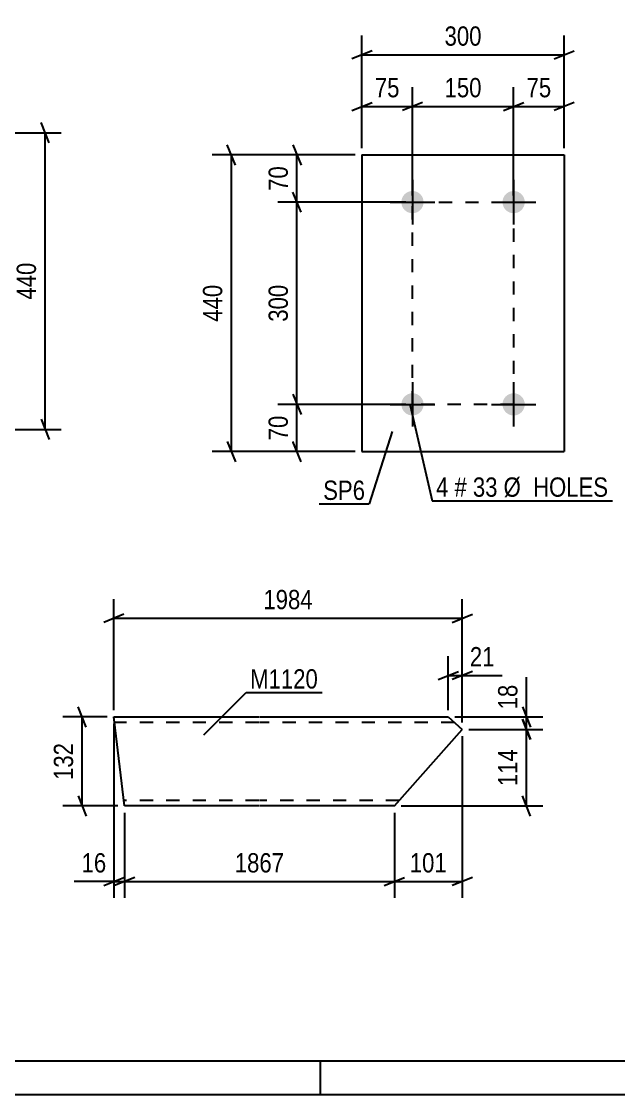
# Model space of a CAD drawing. Header units: millimetres. Extents: x 0 to 841, y 0 to 594.
# Drawn here: x 166.7 to 255.2, y 0 to 159.2 of the extents above; entities that cross this region are included whole.
import ezdxf

# ---------------------------------------------------------------- set-up
doc = ezdxf.new("R2010")
doc.units = ezdxf.units.MM
doc.linetypes.add('DXK_LINE_DOT2', pattern=[3.9198, 1.9599, -1.9599])
doc.styles.add('Arial Narrow', font='ARIALN.TTF', dxfattribs={"height": 0.2})

# ---------------------------------------------------------------- blocks, each defined once
blk = doc.blocks.new('Unknown-761549750-1135')
at = {"color": 5, "linetype": 'Continuous'}
for p, q in [((5, 5), (836, 5)), ((211, 0), (211, 5)), ((0, 0), (841, 0))]:
    blk.add_line(p, q, dxfattribs=at)
blk = doc.blocks.new('Part-761549750-12683 - 12682')
at = {"color": 2, "linetype": 'Continuous'}
for p, q in [((217.16, 139.37), (217.16, 95.37)), ((217.16, 139.37), (247.16, 139.37)), ((247.16, 139.37), (247.16, 95.37)), ((217.16, 95.37), (247.16, 95.37))]:
    blk.add_line(p, q, dxfattribs=at)
blk = doc.blocks.new('Bolt-761549750-12684 - 12682')
at = {"linetype": 'Continuous'}
for points in [[(224.66, 134.02, -1), (224.66, 130.72, -1)], [(239.66, 134.02, -1), (239.66, 130.72, -1)], [(224.66, 104.02, -1), (224.66, 100.72, -1)], [(239.66, 104.02, -1), (239.66, 100.72, -1)]]:
    blk.add_hatch(color=1, dxfattribs=at).paths.add_polyline_path(points)
at = {"color": 1, "linetype": 'Continuous'}
for p, q in [((224.66, 135.67), (224.66, 129.07)), ((239.66, 135.67), (239.66, 129.07)), ((221.36, 132.37), (227.96, 132.37)), ((236.36, 132.37), (242.96, 132.37)), ((224.66, 105.67), (224.66, 99.07)), ((239.66, 105.67), (239.66, 99.07)), ((221.36, 102.37), (227.96, 102.37)), ((236.36, 102.37), (242.96, 102.37))]:
    blk.add_line(p, q, dxfattribs=at)
blk = doc.blocks.new('Part-761549750-12703 - 12702')
at = {"color": 2, "linetype": 'Continuous'}
for p, q in [((180.56, 54.4), (180.37, 56)), ((180.37, 56), (201.87, 56)), ((201.97, 56), (229.96, 56)), ((229.96, 56), (232.04, 54.16)), ((181.97, 42.8), (180.56, 54.4)), ((221.97, 42.8), (232.04, 54.16)), ((201.87, 42.8), (181.97, 42.8)), ((221.97, 42.8), (201.97, 42.8))]:
    blk.add_line(p, q, dxfattribs=at)
at = {"color": 7, "linetype": 'DXK_LINE_DOT2'}
for p, q in [((201.87, 55.2), (180.47, 55.2)), ((230.86, 55.2), (201.97, 55.2)), ((181.87, 43.6), (181.86, 43.66)), ((201.87, 43.6), (181.87, 43.6)), ((222.68, 43.6), (201.97, 43.6))]:
    blk.add_line(p, q, dxfattribs=at)
blk = doc.blocks.new('Rectangle-761549750-14464 - 12682')
at = {"color": 1, "linetype": 'DXK_LINE_DOT2'}
blk.add_lwpolyline([(224.66, 132.37), (239.66, 132.37), (239.66, 102.37), (224.66, 102.37), (224.66, 132.37)], close=True, dxfattribs=at)
blk = doc.blocks.new('StraightDimension-761549750-12897 - 12682')
at = {"color": 7, "linetype": 'Continuous'}
for p, q in [((206.93, 103.87), (208.13, 100.87)), ((223.66, 102.37), (204.68, 102.37)), ((207.53, 95.37), (207.53, 102.37)), ((208.13, 93.87), (206.93, 96.87)), ((216.16, 95.37), (204.68, 95.37))]:
    blk.add_line(p, q, dxfattribs=at)
at = {"color": 0}
blk.add_wipeout([(206.78, 101.3), (202.58, 101.3), (202.58, 96.44), (206.78, 96.44)], dxfattribs=at)
at = {"color": 3, "style": 'Arial Narrow'}
blk.add_text('70', height=2.863, rotation=90.0002, dxfattribs=at).set_placement((206.18, 97.04))
blk = doc.blocks.new('StraightDimension-761549750-12895 - 12682')
at = {"color": 7, "linetype": 'Continuous'}
for p, q in [((206.93, 140.87), (208.13, 137.87)), ((216.16, 139.37), (204.68, 139.37)), ((207.53, 132.37), (207.53, 139.37)), ((208.13, 130.87), (206.93, 133.87)), ((223.66, 132.37), (204.68, 132.37))]:
    blk.add_line(p, q, dxfattribs=at)
at = {"color": 0}
blk.add_wipeout([(206.78, 138.3), (202.58, 138.3), (202.58, 133.44), (206.78, 133.44)], dxfattribs=at)
at = {"color": 3, "style": 'Arial Narrow'}
blk.add_text('70', height=2.863, rotation=90.0002, dxfattribs=at).set_placement((206.18, 134.04))
blk = doc.blocks.new('StraightDimension-761549750-12896 - 12682')
at = {"color": 7, "linetype": 'Continuous'}
for p, q in [((208.13, 130.87), (206.93, 133.87)), ((223.66, 132.37), (204.68, 132.37)), ((207.53, 102.37), (207.53, 132.37)), ((206.93, 103.87), (208.13, 100.87)), ((223.66, 102.37), (204.68, 102.37))]:
    blk.add_line(p, q, dxfattribs=at)
at = {"color": 0}
blk.add_wipeout([(206.78, 120.71), (202.58, 120.71), (202.58, 114.03), (206.78, 114.03)], dxfattribs=at)
at = {"color": 3, "style": 'Arial Narrow'}
blk.add_text('300', height=2.863, rotation=90.0002, dxfattribs=at).set_placement((206.18, 114.63))
blk = doc.blocks.new('StraightDimension-761549750-12907 - 12682')
at = {"color": 7, "linetype": 'Continuous'}
for p, q in [((198.4, 137.87), (197.2, 140.87)), ((216.16, 139.37), (194.95, 139.37)), ((197.8, 95.37), (197.8, 139.37)), ((197.2, 96.87), (198.4, 93.87)), ((216.16, 95.37), (194.95, 95.37))]:
    blk.add_line(p, q, dxfattribs=at)
at = {"color": 0}
blk.add_wipeout([(197.05, 120.71), (192.85, 120.71), (192.85, 114.03), (197.05, 114.03)], dxfattribs=at)
at = {"color": 3, "style": 'Arial Narrow'}
blk.add_text('440', height=2.863, rotation=90.0002, dxfattribs=at).set_placement((196.45, 114.63))
blk = doc.blocks.new('StraightDimension-761549750-12911 - 12682')
at = {"color": 7, "linetype": 'Continuous'}
for p, q in [((239.66, 133.37), (239.66, 149.42)), ((247.16, 140.37), (247.16, 149.42)), ((238.16, 145.97), (241.16, 147.17)), ((239.66, 146.57), (247.16, 146.57)), ((248.66, 147.17), (245.66, 145.97))]:
    blk.add_line(p, q, dxfattribs=at)
at = {"color": 0}
blk.add_wipeout([(245.84, 147.32), (245.84, 151.52), (240.98, 151.52), (240.98, 147.32)], dxfattribs=at)
at = {"color": 3, "style": 'Arial Narrow'}
blk.add_text('75', height=2.863, dxfattribs=at).set_placement((241.58, 147.92))
blk = doc.blocks.new('StraightDimension-761549750-12912 - 12682')
at = {"color": 7, "linetype": 'Continuous'}
for p, q in [((224.66, 133.37), (224.66, 149.42)), ((239.66, 133.37), (239.66, 149.42)), ((226.16, 147.17), (223.16, 145.97)), ((224.66, 146.57), (239.66, 146.57)), ((238.16, 145.97), (241.16, 147.17))]:
    blk.add_line(p, q, dxfattribs=at)
at = {"color": 0}
blk.add_wipeout([(235.5, 147.32), (235.5, 151.52), (228.82, 151.52), (228.82, 147.32)], dxfattribs=at)
at = {"color": 3, "style": 'Arial Narrow'}
blk.add_text('150', height=2.863, dxfattribs=at).set_placement((229.42, 147.92))
blk = doc.blocks.new('StraightDimension-761549750-12913 - 12682')
at = {"color": 7, "linetype": 'Continuous'}
for p, q in [((217.16, 140.37), (217.16, 149.42)), ((224.66, 133.37), (224.66, 149.42)), ((215.66, 145.97), (218.66, 147.17)), ((217.16, 146.57), (224.66, 146.57)), ((226.16, 147.17), (223.16, 145.97))]:
    blk.add_line(p, q, dxfattribs=at)
at = {"color": 0}
blk.add_wipeout([(223.34, 147.32), (223.34, 151.52), (218.48, 151.52), (218.48, 147.32)], dxfattribs=at)
at = {"color": 3, "style": 'Arial Narrow'}
blk.add_text('75', height=2.863, dxfattribs=at).set_placement((219.08, 147.92))
blk = doc.blocks.new('StraightDimension-761549750-12923 - 12682')
at = {"color": 7, "linetype": 'Continuous'}
for p, q in [((217.16, 140.37), (217.16, 157.07)), ((247.16, 140.37), (247.16, 157.07)), ((218.66, 154.82), (215.66, 153.62)), ((245.66, 153.62), (248.66, 154.82)), ((217.16, 154.22), (247.16, 154.22))]:
    blk.add_line(p, q, dxfattribs=at)
at = {"color": 0}
blk.add_wipeout([(235.5, 154.97), (235.5, 159.17), (228.82, 159.17), (228.82, 154.97)], dxfattribs=at)
at = {"color": 3, "style": 'Arial Narrow'}
blk.add_text('300', height=2.863, dxfattribs=at).set_placement((229.42, 155.57))
blk = doc.blocks.new('StraightDimension-761549750-12943 - 12691')
at = {"color": 7, "linetype": 'Continuous'}
for p, q in [((170.78, 141.16), (169.58, 144.16)), ((152.72, 142.66), (172.58, 142.66)), ((170.18, 98.66), (170.18, 142.66)), ((169.58, 100.16), (170.78, 97.16)), ((152.72, 98.66), (172.58, 98.66))]:
    blk.add_line(p, q, dxfattribs=at)
at = {"color": 0}
blk.add_wipeout([(169.43, 124), (165.23, 124), (165.23, 117.31), (169.43, 117.31)], dxfattribs=at)
at = {"color": 3, "style": 'Arial Narrow'}
blk.add_text('440', height=2.863, rotation=90.0002, dxfattribs=at).set_placement((168.83, 117.91))
blk = doc.blocks.new('StraightDimension-761549750-17632 - 12702')
at = {"color": 7, "linetype": 'Continuous'}
for p, q in [((232.04, 53.16), (232.04, 29.19)), ((221.97, 41.8), (221.97, 29.19)), ((220.47, 30.99), (223.47, 32.19)), ((233.54, 32.19), (230.54, 30.99)), ((221.97, 31.59), (232.04, 31.59))]:
    blk.add_line(p, q, dxfattribs=at)
at = {"color": 0}
blk.add_wipeout([(230.35, 32.34), (230.35, 36.54), (223.66, 36.54), (223.66, 32.34)], dxfattribs=at)
at = {"color": 3, "style": 'Arial Narrow'}
blk.add_text('101', height=2.863, dxfattribs=at).set_placement((224.26, 32.94))
blk = doc.blocks.new('StraightDimension-761549750-14129 - 12702')
at = {"color": 7, "linetype": 'Continuous'}
for p, q in [((233.04, 54.16), (243.97, 54.16)), ((240.97, 55.66), (242.17, 52.66)), ((241.57, 42.8), (241.57, 54.16)), ((242.17, 41.3), (240.97, 44.3)), ((222.97, 42.8), (243.97, 42.8))]:
    blk.add_line(p, q, dxfattribs=at)
at = {"color": 0}
blk.add_wipeout([(240.82, 51.82), (236.62, 51.82), (236.62, 45.14), (240.82, 45.14)], dxfattribs=at)
at = {"color": 3, "style": 'Arial Narrow'}
blk.add_text('114', height=2.863, rotation=90.0002, dxfattribs=at).set_placement((240.22, 45.74))
blk = doc.blocks.new('StraightDimension-761549750-14128 - 12702')
at = {"color": 7, "linetype": 'Continuous'}
for p, q in [((240.97, 57.5), (242.17, 54.5)), ((230.96, 56), (243.97, 56)), ((241.57, 54.16), (241.57, 56)), ((233.04, 54.16), (243.97, 54.16)), ((242.17, 52.66), (240.97, 55.66))]:
    blk.add_line(p, q, dxfattribs=at)
at = {"color": 0}
blk.add_wipeout([(240.82, 61.39), (236.62, 61.39), (236.62, 56.53), (240.82, 56.53)], dxfattribs=at)
at = {"color": 7, "linetype": 'Continuous'}
blk.add_line((241.57, 56), (241.57, 61.91), dxfattribs=at)
blk.add_line((241.57, 56), (241.57, 61.91), dxfattribs=at)
at = {"color": 3, "style": 'Arial Narrow'}
blk.add_text('18', height=2.863, rotation=90.0002, dxfattribs=at).set_placement((240.22, 57.13))
blk = doc.blocks.new('StraightDimension-761549750-12979 - 12702')
at = {"color": 7, "linetype": 'Continuous'}
for p, q in [((229.96, 57), (229.96, 65.01)), ((232.04, 55.16), (232.04, 65.01)), ((228.46, 61.56), (231.46, 62.76)), ((229.96, 62.16), (232.04, 62.16)), ((233.54, 62.76), (230.54, 61.56))]:
    blk.add_line(p, q, dxfattribs=at)
at = {"color": 0}
blk.add_wipeout([(237.42, 62.91), (237.42, 67.11), (232.57, 67.11), (232.57, 62.91)], dxfattribs=at)
at = {"color": 7, "linetype": 'Continuous'}
blk.add_line((232.04, 62.16), (237.95, 62.16), dxfattribs=at)
blk.add_line((232.04, 62.16), (237.95, 62.16), dxfattribs=at)
at = {"color": 3, "style": 'Arial Narrow'}
blk.add_text('21', height=2.863, dxfattribs=at).set_placement((233.17, 63.51))
blk = doc.blocks.new('StraightDimension-761549750-12991 - 12702')
at = {"color": 7, "linetype": 'Continuous'}
for p, q in [((176.28, 54.5), (175.08, 57.5)), ((179.37, 56), (172.83, 56)), ((175.68, 42.8), (175.68, 56)), ((175.08, 44.3), (176.28, 41.3)), ((180.97, 42.8), (172.83, 42.8))]:
    blk.add_line(p, q, dxfattribs=at)
at = {"color": 0}
blk.add_wipeout([(174.93, 52.75), (170.73, 52.75), (170.73, 46.06), (174.93, 46.06)], dxfattribs=at)
at = {"color": 3, "style": 'Arial Narrow'}
blk.add_text('132', height=2.863, rotation=90.0002, dxfattribs=at).set_placement((174.33, 46.66))
blk = doc.blocks.new('StraightDimension-761549750-12997 - 12702')
at = {"color": 7, "linetype": 'Continuous'}
for p, q in [((180.37, 57), (180.37, 73.49)), ((232.04, 55.16), (232.04, 73.49)), ((181.87, 71.24), (178.87, 70.04)), ((180.37, 70.64), (232.04, 70.64)), ((230.54, 70.04), (233.54, 71.24))]:
    blk.add_line(p, q, dxfattribs=at)
at = {"color": 0}
blk.add_wipeout([(210.46, 71.39), (210.46, 75.59), (201.95, 75.59), (201.95, 71.39)], dxfattribs=at)
at = {"color": 3, "style": 'Arial Narrow'}
blk.add_text('1984', height=2.863, dxfattribs=at).set_placement((202.55, 71.99))
blk = doc.blocks.new('StraightDimension-761549750-17633 - 12702')
at = {"color": 7, "linetype": 'Continuous'}
for p, q in [((181.97, 41.8), (181.97, 29.19)), ((221.97, 41.8), (221.97, 29.19)), ((183.47, 32.19), (180.47, 30.99)), ((220.47, 30.99), (223.47, 32.19)), ((181.97, 31.59), (221.97, 31.59))]:
    blk.add_line(p, q, dxfattribs=at)
at = {"color": 0}
blk.add_wipeout([(206.22, 32.34), (206.22, 36.54), (197.71, 36.54), (197.71, 32.34)], dxfattribs=at)
at = {"color": 3, "style": 'Arial Narrow'}
blk.add_text('1867', height=2.863, dxfattribs=at).set_placement((198.31, 32.94))
blk = doc.blocks.new('StraightDimension-761549750-17634 - 12702')
at = {"color": 7, "linetype": 'Continuous'}
for p, q in [((180.37, 55), (180.37, 29.19)), ((181.97, 41.8), (181.97, 29.19)), ((178.87, 30.99), (181.87, 32.19)), ((183.47, 32.19), (180.47, 30.99)), ((180.37, 31.59), (181.97, 31.59))]:
    blk.add_line(p, q, dxfattribs=at)
at = {"color": 0}
blk.add_wipeout([(179.85, 32.34), (179.85, 36.54), (174.99, 36.54), (174.99, 32.34)], dxfattribs=at)
at = {"color": 7, "linetype": 'Continuous'}
blk.add_line((180.37, 31.59), (174.47, 31.59), dxfattribs=at)
blk.add_line((180.37, 31.59), (174.47, 31.59), dxfattribs=at)
at = {"color": 3, "style": 'Arial Narrow'}
blk.add_text('16', height=2.863, dxfattribs=at).set_placement((175.59, 32.94))
blk = doc.blocks.new('Mark-761549750-13061 - 12682')
at = {"color": 0}
for points in [[(229.99, 88.67), (229.99, 91.67), (228.16, 91.67), (228.16, 88.67)], [(232.72, 88.67), (232.72, 91.67), (230.89, 91.67), (230.89, 88.67)], [(237.27, 88.67), (237.27, 91.67), (233.62, 91.67), (233.62, 88.67)], [(253.7, 88.67), (253.7, 91.67), (238.17, 91.67), (238.17, 88.67)]]:
    blk.add_wipeout(points, dxfattribs=at)
for points in [[(229.99, 88.67), (229.99, 91.67), (228.16, 91.67), (228.16, 88.67)], [(232.72, 88.67), (232.72, 91.67), (230.89, 91.67), (230.89, 88.67)], [(237.27, 88.67), (237.27, 91.67), (233.62, 91.67), (233.62, 88.67)], [(253.7, 88.67), (253.7, 91.67), (238.17, 91.67), (238.17, 88.67)]]:
    blk.add_wipeout(points, dxfattribs=at)
at = {"color": 7, "linetype": 'Continuous'}
for p, q in [((224.33, 102.21), (227.56, 88.07)), ((227.56, 88.07), (254.3, 88.07))]:
    blk.add_line(p, q, dxfattribs=at)
at = {"color": 3, "style": 'Arial Narrow'}
for s, height, p in [('4', 2.86, (228.16, 88.67)), ('#', 2.86, (230.89, 88.67)), ('33', 2.863, (233.62, 88.67)), ('Ø  HOLES', 2.863, (238.17, 88.67))]:
    blk.add_text(s, height=height, dxfattribs=at).set_placement(p)
blk = doc.blocks.new('Mark-761549750-13058 - 12682')
at = {"color": 0}
blk.add_wipeout([(217.63, 88.2), (217.63, 91.2), (211.42, 91.2), (211.42, 88.2)], dxfattribs=at)
blk.add_wipeout([(217.63, 88.2), (217.63, 91.2), (211.42, 91.2), (211.42, 88.2)], dxfattribs=at)
at = {"color": 30, "linetype": 'Continuous'}
for p in [(221.64, 98.35), (210.82, 87.6)]:
    blk.add_line(p, (218.23, 87.6), dxfattribs=at)
at = {"color": 3, "style": 'Arial Narrow'}
blk.add_text('SP6', height=2.863, dxfattribs=at).set_placement((211.42, 88.2))
blk = doc.blocks.new('Mark-761549750-13066 - 12702')
at = {"color": 0}
blk.add_wipeout([(210.65, 60.22), (210.65, 63.22), (200.59, 63.22), (200.59, 60.22)], dxfattribs=at)
blk.add_wipeout([(210.65, 60.22), (210.65, 63.22), (200.59, 63.22), (200.59, 60.22)], dxfattribs=at)
at = {"color": 30, "linetype": 'Continuous'}
for p, q in [((193.72, 53.37), (199.99, 59.62)), ((199.99, 59.62), (211.25, 59.62))]:
    blk.add_line(p, q, dxfattribs=at)
at = {"color": 3, "style": 'Arial Narrow'}
blk.add_text('M1120', height=2.863, dxfattribs=at).set_placement((200.59, 60.22))

msp = doc.modelspace()

# ---------------------------------------------------------------- block references
for name in ['Unknown-761549750-1135', 'Part-761549750-12683 - 12682', 'Bolt-761549750-12684 - 12682', 'Rectangle-761549750-14464 - 12682', 'Part-761549750-12703 - 12702']:
    msp.add_blockref(name, (0, 0))

# ---------------------------------------------------------------- next in the draw order: block references
for name in ['StraightDimension-761549750-12911 - 12682', 'StraightDimension-761549750-12943 - 12691', 'StraightDimension-761549750-12895 - 12682', 'StraightDimension-761549750-12897 - 12682', 'StraightDimension-761549750-12991 - 12702', 'StraightDimension-761549750-17632 - 12702']:
    msp.add_blockref(name, (0, 0))

# ---------------------------------------------------------------- next in the draw order: block references
for name in ['StraightDimension-761549750-12896 - 12682', 'StraightDimension-761549750-14129 - 12702']:
    msp.add_blockref(name, (0, 0))

# ---------------------------------------------------------------- next in the draw order: block references
for name in ['StraightDimension-761549750-12912 - 12682', 'StraightDimension-761549750-12907 - 12682', 'Mark-761549750-13061 - 12682', 'StraightDimension-761549750-14128 - 12702', 'StraightDimension-761549750-17633 - 12702']:
    msp.add_blockref(name, (0, 0))

# ---------------------------------------------------------------- next in the draw order: block references
for name in ['StraightDimension-761549750-12913 - 12682', 'Mark-761549750-13058 - 12682', 'StraightDimension-761549750-12979 - 12702']:
    msp.add_blockref(name, (0, 0))

# ---------------------------------------------------------------- next in the draw order: block references
for name in ['StraightDimension-761549750-12923 - 12682', 'StraightDimension-761549750-12997 - 12702']:
    msp.add_blockref(name, (0, 0))

# ---------------------------------------------------------------- next in the draw order: block references
for name in ['Mark-761549750-13066 - 12702', 'StraightDimension-761549750-17634 - 12702']:
    msp.add_blockref(name, (0, 0))

doc.saveas('drawing.dxf')
